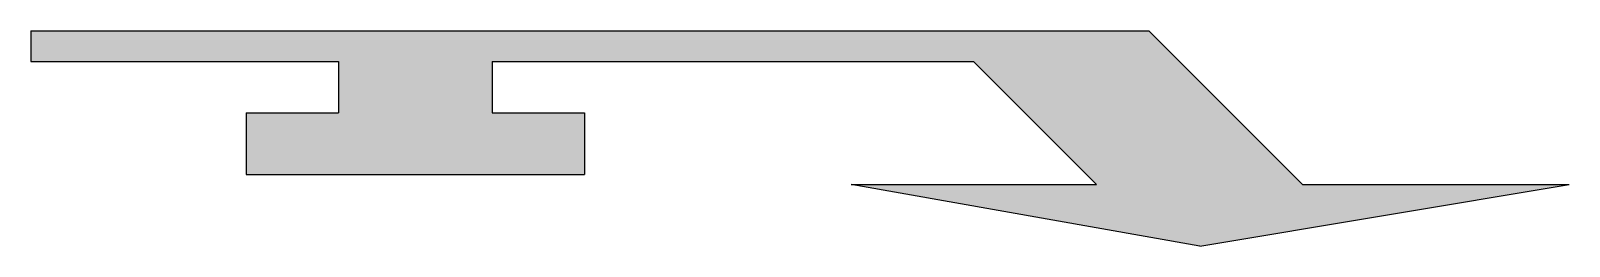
# Model space of a CAD drawing. Header units: metres. Extents: x 0 to 7.5, y -0.98 to 0.07.
import ezdxf

# ---------------------------------------------------------------- set-up
doc = ezdxf.new("R2010")
doc.units = ezdxf.units.M
doc.header["$LTSCALE"] = 0.2

msp = doc.modelspace()

# ---------------------------------------------------------------- hatches: boundary and pattern name
at = {"true_color": 0xfaf528}
msp.add_hatch(color=2, dxfattribs=at).paths.add_polyline_path([(5.1959, -0.675), (4, -0.675), (5.7, -0.975), (7.5, -0.675), (6.2, -0.675), (5.45, 0.075), (0, 0.075), (0, -0.075), (1.5, -0.075), (1.5, -0.325), (1.05, -0.325), (1.05, -0.625), (2.7, -0.625), (2.7, -0.325), (2.25, -0.325), (2.25, -0.075), (4.5959, -0.075)])

# ---------------------------------------------------------------- linework, layer by layer
at = {"color": 2, "true_color": 0xfaf528}
for p, q in [((0, 0.075), (5.45, 0.075)), ((0, 0.075), (0, -0.075)), ((6.2, -0.675), (5.45, 0.075)), ((0, -0.075), (1.5, -0.075)), ((1.5, -0.075), (1.5, -0.325)), ((2.25, -0.075), (4.5959, -0.075)), ((2.25, -0.075), (2.25, -0.325)), ((5.1959, -0.675), (4.5959, -0.075)), ((1.05, -0.325), (1.5, -0.325)), ((1.05, -0.325), (1.05, -0.625)), ((2.25, -0.325), (2.7, -0.325)), ((2.7, -0.325), (2.7, -0.625)), ((1.05, -0.625), (2.7, -0.625)), ((4, -0.675), (5.1959, -0.675)), ((6.2, -0.675), (7.5, -0.675)), ((5.7, -0.975), (4, -0.675)), ((5.7, -0.975), (7.5, -0.675))]:
    msp.add_line(p, q, dxfattribs=at)

doc.saveas('drawing.dxf')
